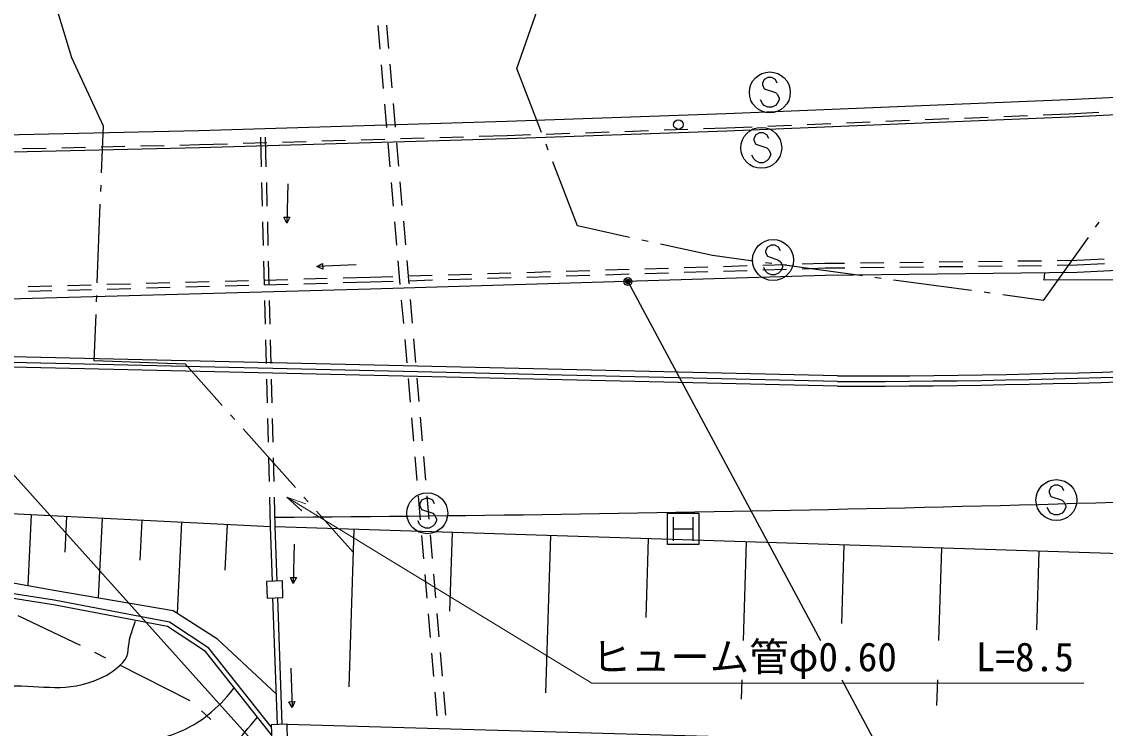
# Model space of a CAD drawing. Units: millimetres, scale not verified. Extents: x 40000 to 680000, y 20000 to 380000.
# Drawn here: x 167332 to 236154, y 250438 to 295322 of the extents above; entities that cross this region are included whole.
import ezdxf
from ezdxf.enums import TextEntityAlignment as Align

# ---------------------------------------------------------------- set-up
doc = ezdxf.new("R2010")
doc.units = ezdxf.units.MM
doc.header["$LTSCALE"] = 1000
doc.header["$PDMODE"] = 32
doc.header["$PDSIZE"] = 500
for name, color, linetype, lineweight in [('M-BGD', 7, 'Continuous', 25), ('M-BMK-ROW', 30, 'Continuous', 25), ('M-STR-HTXT', 7, 'Continuous', 13), ('M-STR-STRC', 7, 'Continuous', 25)]:
    doc.layers.add(name, color=color, linetype=linetype, lineweight=lineweight)
doc.styles.add('ＭＳ ゴシック', font='')
doc.styles.get('ＭＳ ゴシック').set_extended_font_data('MS Gothic')

msp = doc.modelspace()

# ---------------------------------------------------------------- linework, layer by layer
at = {"layer": 'M-BGD'}
for p, q in [((170517, 293024), (168586, 299426)), ((198780, 292352), (200242, 296522)), ((190100, 293577), (189972, 295072)), ((190655, 293609), (190527, 295104)), ((172522, 288690), (170517, 293024)), ((190313, 291086), (190185, 292581)), ((190868, 291118), (190740, 292613)), ((200345, 288284), (198780, 292352)), ((190526, 288595), (190398, 290090)), ((191081, 288627), (190953, 290122)), ((222216, 288998), (223714, 289060)), ((224713, 289101), (226212, 289162)), ((227211, 289203), (228710, 289265)), ((229709, 289306), (231208, 289367)), ((232207, 289408), (233828, 289475)), ((233828, 289475), (235752, 289569)), ((172406, 285726), (172522, 288690)), ((205633, 288356), (207132, 288408)), ((208132, 288443), (209631, 288496)), ((210630, 288531), (212102, 288583)), ((212102, 288583), (213723, 288649)), ((214722, 288690), (216221, 288752)), ((217220, 288793), (218718, 288855)), ((219718, 288896), (221216, 288957)), ((182569, 286106), (182523, 287976)), ((182869, 286105), (182823, 287983)), ((183892, 287671), (185391, 287715)), ((186391, 287745), (187890, 287789)), ((188890, 287819), (190389, 287863)), ((191389, 287893), (192888, 287937)), ((193888, 287967), (195387, 288011)), ((196387, 288041), (198165, 288093)), ((198165, 288093), (199637, 288145)), ((200636, 288180), (202135, 288233)), ((203135, 288268), (204634, 288320)), ((167383, 287258), (168882, 287292)), ((169882, 287315), (171382, 287349)), ((172381, 287372), (173881, 287407)), ((174881, 287429), (176380, 287464)), ((177380, 287487), (178615, 287515)), ((178615, 287515), (180394, 287567)), ((181393, 287597), (182892, 287641)), ((190739, 286105), (190611, 287599)), ((191294, 286136), (191167, 287631)), ((200776, 287165), (200633, 287538)), ((202629, 282350), (201064, 286418)), ((172359, 284527), (172374, 284927)), ((182630, 283607), (182593, 285107)), ((182930, 283606), (182893, 285105)), ((184240, 285026), (184167, 282527)), ((190952, 283614), (190824, 285108)), ((191507, 283645), (191380, 285140)), ((172132, 278731), (172327, 283728)), ((184167, 282527), (183991, 282907)), ((183991, 282907), (184366, 282896)), ((184366, 282896), (184167, 282527)), ((182692, 281108), (182655, 282607)), ((182992, 281107), (182955, 282606)), ((191165, 281123), (191038, 282617)), ((191721, 281154), (191593, 282649)), ((205943, 281623), (202629, 282350)), ((235751, 282596), (235519, 282270)), ((235056, 281617), (232216, 277622)), ((207115, 281365), (206724, 281451)), ((211210, 280467), (207897, 281194)), ((182753, 278608), (182716, 280108)), ((191378, 278632), (191251, 280126)), ((191934, 278664), (191806, 280158)), ((213786, 280118), (211210, 280467)), ((232094, 280119), (230595, 280101)), ((234342, 280146), (233094, 280131)), ((236080, 280232), (234342, 280146)), ((183053, 278607), (183017, 280107)), ((186076, 279766), (186442, 279970)), ((188573, 279876), (186076, 279766)), ((186459, 279595), (186076, 279766)), ((186442, 279970), (186459, 279595)), ((200907, 279423), (199407, 279377)), ((203406, 279499), (201906, 279454)), ((205904, 279576), (204405, 279530)), ((208403, 279652), (206904, 279606)), ((210902, 279729), (209403, 279683)), ((210910, 279429), (209410, 279383)), ((213401, 279805), (211902, 279759)), ((213408, 279505), (211909, 279459)), ((215900, 279882), (214400, 279836)), ((215907, 279582), (214408, 279536)), ((214975, 279957), (214578, 280010)), ((220722, 279178), (215768, 279849)), ((218347, 279956), (216899, 279912)), ((218354, 279656), (216907, 279612)), ((219595, 279971), (218347, 279956)), ((219603, 279671), (218354, 279656)), ((222095, 280001), (220595, 279983)), ((222103, 279701), (220603, 279683)), ((224595, 280030), (223095, 280013)), ((224603, 279730), (223103, 279713)), ((227095, 280060), (225595, 280042)), ((227103, 279760), (225603, 279742)), ((229595, 280089), (228095, 280072)), ((229602, 279789), (228103, 279772)), ((232102, 279819), (230602, 279801)), ((234351, 279846), (233102, 279831)), ((236094, 279932), (234351, 279846)), ((179245, 278795), (177746, 278754)), ((181744, 278863), (180245, 278822)), ((184243, 278931), (182744, 278890)), ((186742, 278999), (185243, 278958)), ((189463, 279073), (187742, 279026)), ((189472, 278773), (187750, 278726)), ((190911, 279117), (189463, 279073)), ((190919, 278817), (189472, 278773)), ((193410, 279194), (191911, 279148)), ((193418, 278894), (191918, 278848)), ((195909, 279270), (194410, 279224)), ((195917, 278970), (194417, 278924)), ((198408, 279347), (196909, 279301)), ((198415, 279047), (196916, 279001)), ((200914, 279123), (199415, 279077)), ((203413, 279200), (201914, 279154)), ((205912, 279276), (204413, 279230)), ((208411, 279352), (206911, 279307)), ((221912, 279017), (221515, 279071)), ((227659, 278239), (222704, 278910)), ((232280, 278900), (232310, 279374)), ((169249, 278523), (167749, 278482)), ((169257, 278223), (167758, 278182)), ((171748, 278591), (170249, 278550)), ((171756, 278291), (170257, 278250)), ((174247, 278659), (172748, 278618)), ((174255, 278359), (172756, 278318)), ((176746, 278727), (175247, 278686)), ((176755, 278427), (175255, 278386)), ((179254, 278495), (177754, 278454)), ((181753, 278563), (180253, 278522)), ((184252, 278631), (182752, 278590)), ((186751, 278699), (185251, 278658)), ((228848, 278078), (228452, 278132)), ((172085, 277532), (172101, 277932)), ((182815, 276109), (182778, 277609)), ((183115, 276108), (183078, 277608)), ((191592, 276141), (191464, 277635)), ((192147, 276173), (192019, 277667)), ((232216, 277622), (229641, 277971)), ((171938, 273769), (172054, 276733)), ((182876, 273610), (182839, 275110)), ((183176, 273609), (183140, 275108)), ((191805, 273650), (191677, 275145)), ((192360, 273682), (192232, 275176)), ((219135, 272465), (153664, 273972)), ((219134, 272817), (153676, 274333)), ((219135, 272165), (153654, 273672)), ((177731, 273561), (171938, 273769)), ((180061, 270949), (177731, 273561)), ((182938, 271111), (182901, 272610)), ((183238, 271110), (183201, 272609)), ((192018, 271159), (191890, 272654)), ((192573, 271191), (192445, 272685)), ((180860, 270054), (180594, 270353)), ((182999, 268612), (182962, 270111)), ((183299, 268610), (183263, 270110)), ((192231, 268668), (192103, 270163)), ((192786, 268700), (192658, 270195)), ((184721, 265726), (181393, 269457)), ((183061, 266112), (183024, 267612)), ((183361, 266111), (183324, 267611)), ((192444, 266177), (192316, 267672)), ((192999, 266209), (192871, 267704)), ((183131, 263243), (183085, 265113)), ((183432, 263233), (183386, 265111)), ((185520, 264831), (185254, 265129)), ((192657, 263686), (192529, 265181)), ((193212, 263718), (193084, 265213)), ((183131, 263243), (149886, 264895)), ((167939, 263998), (167715, 259500)), ((170188, 263886), (170076, 261637)), ((172437, 263774), (172186, 258720)), ((174964, 263649), (174839, 261122)), ((188383, 261622), (186053, 264234)), ((208341, 262106), (208341, 264106)), ((208341, 264106), (210341, 264106)), ((208716, 263856), (208716, 262356)), ((209966, 263856), (209966, 262356)), ((210341, 264106), (210341, 262106)), ((177492, 263523), (177204, 257741)), ((180383, 263379), (180239, 260489)), ((183256, 259777), (183131, 263243)), ((183555, 259787), (183432, 263233)), ((188429, 263074), (188111, 253079)), ((208716, 263106), (209966, 263106)), ((192870, 261195), (192742, 262690)), ((193425, 261227), (193297, 262722)), ((194670, 262875), (194510, 257878)), ((200910, 262677), (200592, 252682)), ((207130, 262479), (206971, 257481)), ((213351, 262281), (213151, 256013)), ((184646, 262140), (184583, 259641)), ((210341, 262106), (208341, 262106)), ((219552, 262083), (219392, 257086)), ((225752, 261886), (225565, 256013)), ((231933, 261689), (231774, 256691)), ((193083, 258705), (192955, 260199)), ((193638, 258736), (193510, 260231)), ((184583, 259641), (184405, 260021)), ((184405, 260021), (184780, 260011)), ((184780, 260011), (184583, 259641)), ((183581, 250684), (183293, 258725)), ((183881, 250694), (183593, 258735)), ((193296, 256214), (193168, 257708)), ((193851, 256245), (193723, 257740)), ((193509, 253723), (193381, 255217)), ((194064, 253755), (193937, 255249)), ((184423, 254254), (184500, 251755)), ((213072, 253513), (213033, 252286)), ((225486, 253513), (225434, 251891)), ((193722, 251232), (193594, 252726)), ((194277, 251264), (194150, 252758)), ((184301, 252124), (184676, 252135)), ((184500, 251755), (184301, 252124)), ((184676, 252135), (184500, 251755))]:
    msp.add_line(p, q, dxfattribs=at)
for points in [[(68027, 287389), (87886, 287385), (125865, 287492), (140366, 287655), (157632, 287941), (178592, 288420), (198136, 288998), (212067, 289488), (233787, 290379), (258604, 291590), (269983, 292214), (292437, 293583)], [(68027, 286289), (87888, 286285), (125873, 286392), (140381, 286555), (157653, 286841), (178620, 287320), (198171, 287899), (212109, 288389), (233837, 289281), (258661, 290491), (270047, 291115), (292437, 292481)], [(292437, 282785), (268825, 281107), (234365, 279398), (218363, 279209), (189485, 278326), (151145, 277281), (122612, 276951), (95292, 277472), (85967, 277786)], [(292437, 279047), (275006, 278920), (232280, 278900)], [(183202, 250034), (179011, 255310), (176601, 256895), (169350, 258275), (157216, 260179), (151609, 262363), (148948, 264405), (148939, 265065)], [(183186, 250537), (179216, 255534), (176716, 257178), (169402, 258571), (157295, 260470), (151758, 262627), (149246, 264554), (149239, 265069)], [(183513, 252605), (179762, 256091), (176959, 257900), (169507, 259180), (157515, 261319), (152106, 263294), (149886, 264895)], [(268781, 260111), (247758, 261185), (183432, 263233)], [(184188, 250704), (227283, 249468), (268011, 247706)]]:
    msp.add_lwpolyline(points, dxfattribs=at)
for points in [[(182914, 258712), (183921, 258745), (183886, 259798), (182880, 259765)], [(183216, 249618), (184223, 249651), (184188, 250704), (183181, 250670)]]:
    msp.add_lwpolyline(points, close=True, dxfattribs=at)
for centre, radius, start, end in [((218871, 855064), 582247, 270.02596, 274.85393), ((218871, 855064), 582599, 270.02596, 274.81694), ((218871, 855064), 582899, 270.02596, 274.81466), ((166200, 2726779), 2462992, 270.4005, 272.20593)]:
    msp.add_arc(centre, radius, start, end, dxfattribs=at)
for points, knots in [([(102781, 241668), (103296, 241902), (103844, 242121), (104504, 242398), (107188, 243526), (108889, 243584), (111718, 244268), (113126, 244608), (113892, 245189), (115336, 245076), (116242, 245006), (116785, 244856), (117554, 244371), (118444, 243811), (118733, 243230), (119489, 242499), (121755, 240305), (122518, 238384), (125291, 236882), (125680, 236671), (125901, 236436), (126343, 236461), (127205, 236510), (127699, 236711), (128446, 237144), (129296, 237635), (129513, 238284), (129929, 239173), (130680, 240773), (130411, 241899), (130961, 243578), (131505, 245240), (131569, 246408), (132782, 247668), (133748, 248672), (134457, 249198), (135800, 249570), (136474, 249758), (136922, 249679), (137588, 249465), (138662, 249120), (139325, 248786), (140006, 247887), (141158, 246363), (141397, 245246), (142150, 243491), (143450, 240457), (143885, 238642), (145093, 235570), (145787, 233805), (146171, 232812), (146953, 231084), (147427, 230036), (147346, 229128), (148278, 228455), (149254, 227751), (150005, 227362), (151202, 227484), (152110, 227576), (152599, 227924), (153307, 228501), (154223, 229247), (154671, 229819), (155149, 230900), (155771, 232306), (155531, 233270), (155666, 234802), (155804, 236379), (155686, 237273), (155772, 238854), (155887, 240961), (155876, 242159), (156257, 244234), (156507, 245591), (156617, 246391), (157216, 247635), (157671, 248582), (158071, 249047), (158776, 249826), (159808, 250965), (160503, 251560), (161879, 252244), (162826, 252714), (163449, 252768), (164487, 252968), (165119, 253090), (165487, 253056), (166128, 253105), (168397, 253277), (169817, 252648), (171943, 253460), (172728, 253761), (173162, 254027), (173752, 254627), (174234, 255118), (174036, 255664), (174246, 256320), (174362, 256678), (174399, 256796), (174552, 257235)], [0, 0, 0, 0, 1, 1, 1, 2, 2, 2, 3, 3, 3, 4, 4, 4, 5, 5, 5, 6, 6, 6, 7, 7, 7, 8, 8, 8, 9, 9, 9, 10, 10, 10, 11, 11, 11, 12, 12, 12, 13, 13, 13, 14, 14, 14, 15, 15, 15, 16, 16, 16, 17, 17, 17, 18, 18, 18, 19, 19, 19, 20, 20, 20, 21, 21, 21, 22, 22, 22, 23, 23, 23, 24, 24, 24, 25, 25, 25, 26, 26, 26, 27, 27, 27, 28, 28, 28, 29, 29, 29, 30, 30, 30, 31, 31, 31, 32, 32, 32, 33, 33, 33, 33]), ([(98459, 234842), (98999, 235307), (99577, 235690), (100317, 236206), (101177, 236806), (101828, 236835), (102768, 237299), (105132, 238466), (106261, 239540), (108731, 240462), (111018, 241317), (112416, 241914), (114851, 241733), (116375, 241619), (117100, 240899), (118415, 240123), (120587, 238841), (121041, 237135), (123104, 235684), (123889, 235131), (124286, 234591), (125238, 234463), (126464, 234299), (127216, 234345), (128393, 234725), (129346, 235033), (130053, 235058), (130717, 235807), (132554, 237883), (132671, 239686), (134273, 241947), (134599, 242407), (134810, 242721), (135335, 242925), (136356, 243322), (137163, 242891), (138059, 242262), (139064, 241556), (139567, 241035), (140277, 240032), (141821, 237848), (142161, 236296), (143082, 233785), (143713, 232067), (143645, 230980), (144200, 229237), (144816, 227305), (145017, 226142), (146002, 224370), (146771, 222986), (147251, 222174), (148446, 221136), (149676, 220066), (150487, 219589), (151947, 218863), (152904, 218387), (153477, 218106), (154539, 217986), (155316, 217898), (155864, 217825), (156526, 218242), (157330, 218748), (157586, 219322), (157994, 220179), (158403, 221040), (158252, 221650), (158282, 222602), (158339, 224421), (158012, 225430), (157918, 227247), (157777, 229944), (157704, 231458), (157730, 234158), (157746, 235769), (157786, 236676), (157977, 238276), (158194, 240093), (158240, 241177), (158974, 242854), (159507, 244074), (160069, 244652), (161036, 245567), (162160, 246631), (163001, 247012), (164422, 247627), (165707, 248182), (166531, 248210), (167914, 248425), (169772, 248713), (170873, 248341), (172719, 248697), (173910, 248926), (174576, 249114), (175695, 249579), (177070, 250150), (177957, 250324), (179114, 251260), (179860, 251865), (180161, 252165), (180833, 253017)], [0, 0, 0, 0, 1, 1, 1, 2, 2, 2, 3, 3, 3, 4, 4, 4, 5, 5, 5, 6, 6, 6, 7, 7, 7, 8, 8, 8, 9, 9, 9, 10, 10, 10, 11, 11, 11, 12, 12, 12, 13, 13, 13, 14, 14, 14, 15, 15, 15, 16, 16, 16, 17, 17, 17, 18, 18, 18, 19, 19, 19, 20, 20, 20, 21, 21, 21, 22, 22, 22, 23, 23, 23, 24, 24, 24, 25, 25, 25, 26, 26, 26, 27, 27, 27, 28, 28, 28, 29, 29, 29, 30, 30, 30, 31, 31, 31, 32, 32, 32, 33, 33, 33, 33]), ([(103228, 234850), (103267, 234878), (103306, 234905), (103345, 234933), (105762, 236622), (107194, 237657), (110045, 238411), (111397, 238769), (112280, 238602), (113620, 238200), (115373, 237674), (115965, 236568), (117520, 235601), (119420, 234421), (120405, 233589), (122461, 232708), (123500, 232263), (124086, 231947), (125206, 231792), (127083, 231533), (128174, 231310), (130053, 231559), (130996, 231685), (131541, 231771), (132419, 232137), (133708, 232675), (134223, 233490), (135585, 233798), (136533, 234011), (137220, 233895), (138035, 233366), (139149, 232642), (139272, 231689), (139868, 230502), (140635, 228973), (140878, 228029), (141408, 226403), (141783, 225253), (141715, 224521), (142179, 223403), (142829, 221833), (143060, 220790), (144250, 219576), (145254, 218552), (146024, 218206), (147229, 217428), (149262, 216115), (150335, 215197), (152593, 214326), (155063, 213374), (156539, 212701), (159185, 212759), (160194, 212782), (160914, 212802), (161667, 213474), (162345, 214078), (162621, 214679), (162635, 215587), (162688, 219020), (160768, 220642), (160156, 224021), (159759, 226216), (159930, 227504), (160063, 229731), (160179, 231648), (160272, 232732), (160675, 234610), (161130, 236731), (161523, 237923), (162527, 239846), (163111, 240964), (163632, 241483), (164473, 242422), (165426, 243484), (166062, 244047), (167334, 244692), (167914, 244986), (168332, 244890), (168954, 245081), (169642, 245291), (169987, 245532), (170678, 245732), (172442, 246241), (173566, 245941), (175316, 246498), (175957, 246702), (176298, 246870), (176915, 247139), (177833, 247539), (178380, 247706), (179239, 248221), (180662, 249075), (181092, 249720), (182316, 251150)], [0, 0, 0, 0, 1, 1, 1, 2, 2, 2, 3, 3, 3, 4, 4, 4, 5, 5, 5, 6, 6, 6, 7, 7, 7, 8, 8, 8, 9, 9, 9, 10, 10, 10, 11, 11, 11, 12, 12, 12, 13, 13, 13, 14, 14, 14, 15, 15, 15, 16, 16, 16, 17, 17, 17, 18, 18, 18, 19, 19, 19, 20, 20, 20, 21, 21, 21, 22, 22, 22, 23, 23, 23, 24, 24, 24, 25, 25, 25, 26, 26, 26, 27, 27, 27, 28, 28, 28, 29, 29, 29, 30, 30, 30, 31, 31, 31, 31])]:
    msp.add_open_spline(points, degree=3, knots=knots, dxfattribs=at)
at = {"layer": 'M-BMK-ROW'}
for p, q in [((167078, 257607), (171045, 255716)), ((171947, 255282), (172660, 254920)), ((173552, 254468), (178010, 252204)), ((178754, 251539), (179341, 250996))]:
    msp.add_line(p, q, dxfattribs=at)
at = {"layer": 'M-STR-HTXT'}
for q in [(185118, 264261), (185378, 264688)]:
    msp.add_line((184181, 265126), q, dxfattribs=at)
msp.add_lwpolyline([(184181, 265126), (203535, 253313), (234785, 253313)], dxfattribs=at)
at = {"layer": 'M-STR-STRC'}
for p, q in [((214492, 291656), (214374, 291420)), ((214374, 291420), (214374, 291302)), ((214374, 291302), (214492, 291065)), ((214728, 291774), (214492, 291656)), ((214964, 291774), (214728, 291774)), ((215201, 291656), (214964, 291774)), ((215319, 291420), (215201, 291656)), ((214492, 291065), (215201, 290829)), ((215201, 290829), (215319, 290711)), ((215319, 290711), (215437, 290474)), ((215437, 290474), (215437, 290356)), ((214374, 290120), (214255, 290356)), ((214492, 290002), (214374, 290120)), ((214728, 289884), (214492, 290002)), ((214964, 289884), (214728, 289884)), ((215201, 290002), (214964, 289884)), ((215319, 290120), (215201, 290002)), ((215437, 290356), (215319, 290120)), ((213948, 288137), (213830, 287900)), ((213830, 287900), (213830, 287782)), ((213830, 287782), (213948, 287546)), ((214184, 288255), (213948, 288137)), ((214421, 288255), (214184, 288255)), ((214657, 288137), (214421, 288255)), ((214775, 287900), (214657, 288137)), ((213948, 287546), (214657, 287309)), ((214657, 287309), (214775, 287191)), ((214775, 287191), (214893, 286955)), ((213830, 286600), (213712, 286837)), ((213948, 286482), (213830, 286600)), ((214184, 286364), (213948, 286482)), ((214421, 286364), (214184, 286364)), ((214657, 286482), (214421, 286364)), ((214775, 286600), (214657, 286482)), ((214893, 286837), (214775, 286600)), ((214893, 286955), (214893, 286837)), ((214697, 281009), (214579, 280772)), ((214933, 281127), (214697, 281009)), ((215170, 281127), (214933, 281127)), ((215406, 281009), (215170, 281127)), ((215524, 280772), (215406, 281009)), ((214579, 280772), (214579, 280654)), ((214579, 280654), (214697, 280418)), ((214697, 280418), (215406, 280181)), ((215406, 280181), (215524, 280063)), ((214579, 279472), (214460, 279709)), ((214697, 279354), (214579, 279472)), ((215524, 279472), (215406, 279354)), ((215524, 280063), (215642, 279827)), ((215642, 279709), (215524, 279472)), ((215642, 279827), (215642, 279709)), ((205836, 278815), (218071, 256013)), ((214933, 279236), (214697, 279354)), ((215170, 279236), (214933, 279236)), ((215406, 279354), (215170, 279236)), ((199545, 230118), (158106, 276236)), ((232696, 265761), (232578, 265524)), ((232932, 265879), (232696, 265761)), ((233169, 265879), (232932, 265879)), ((233405, 265761), (233169, 265879)), ((233523, 265524), (233405, 265761)), ((192969, 265042), (192732, 264924)), ((193205, 265042), (192969, 265042)), ((193441, 264924), (193205, 265042)), ((232578, 265524), (232578, 265406)), ((232578, 265406), (232696, 265170)), ((232696, 265170), (233405, 264933)), ((192732, 264924), (192614, 264688)), ((192614, 264688), (192614, 264570)), ((192614, 264570), (192732, 264333)), ((192732, 264333), (193441, 264097)), ((193560, 264688), (193441, 264924)), ((232578, 264224), (232459, 264461)), ((233405, 264933), (233523, 264815)), ((233523, 264815), (233641, 264579)), ((233641, 264461), (233523, 264224)), ((233641, 264579), (233641, 264461)), ((192614, 263388), (192496, 263624)), ((193441, 264097), (193560, 263979)), ((193560, 263979), (193678, 263742)), ((193678, 263624), (193560, 263388)), ((193678, 263742), (193678, 263624)), ((232696, 264106), (232578, 264224)), ((232932, 263988), (232696, 264106)), ((233169, 263988), (232932, 263988)), ((233405, 264106), (233169, 263988)), ((233523, 264224), (233405, 264106)), ((192732, 263270), (192614, 263388)), ((192969, 263151), (192732, 263270)), ((193205, 263151), (192969, 263151)), ((193441, 263270), (193205, 263151)), ((193560, 263388), (193441, 263270)), ((219413, 253513), (231998, 230058))]:
    msp.add_line(p, q, dxfattribs=at)
for centre, radius in [((214846, 290829), 1300), ((209041, 288786), 305), ((214302, 287309), 1300), ((215051, 280181), 1300), ((205836, 278815), 150), ((205836, 278815), 120), ((205836, 278815), 90), ((205836, 278815), 60), ((205836, 278815), 30), ((233050, 264933), 1300), ((193087, 264097), 1300)]:
    msp.add_circle(centre, radius, dxfattribs=at)
msp.add_point((205836, 278815), dxfattribs=at)

# ---------------------------------------------------------------- texts
at = {"layer": 'M-STR-HTXT', "style": 'ＭＳ ゴシック'}
msp.add_text('ヒューム管φ0.60\u3000\u3000L=8.5', height=1833, dxfattribs=at).set_placement((203535, 253513), align=Align.BOTTOM_LEFT)

doc.saveas('drawing.dxf')
